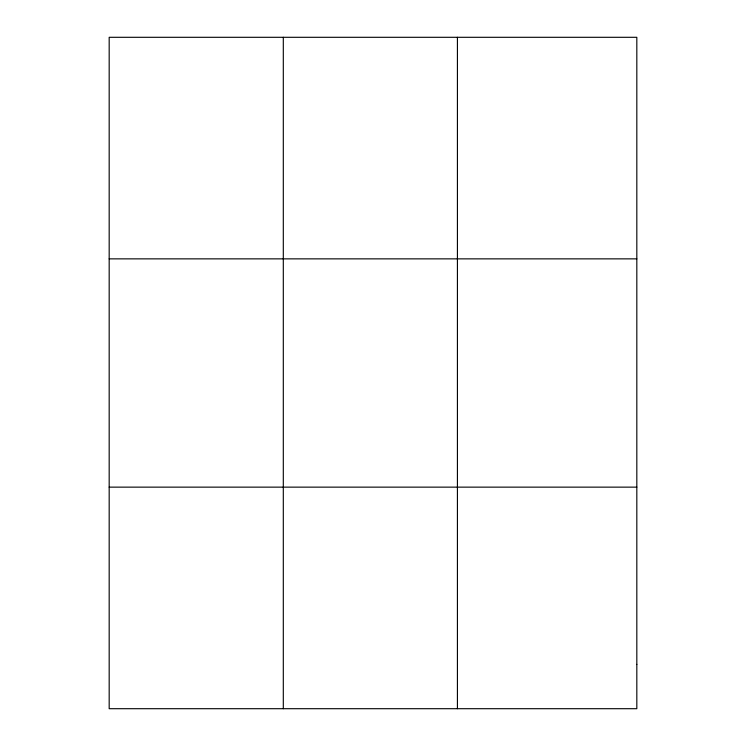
<?xml version="1.0" encoding="UTF-8"?>
<svg xmlns="http://www.w3.org/2000/svg" width="746" height="746" viewBox="0 0 746 746"><rect width="100%" height="100%" fill="white"/><g stroke="black" fill="none" stroke-linecap="round" stroke-linejoin="round"><path stroke-width="1.12" d="M283.303 708.7L283.303 37.3M457.419 708.7L457.419 37.3M109.177 258.862L636.823 258.862M109.177 487.138L636.823 487.138M636.823 664.388L636.823 708.7L109.177 708.7L109.177 37.3L636.823 37.3L636.823 664.388"/></g></svg>
